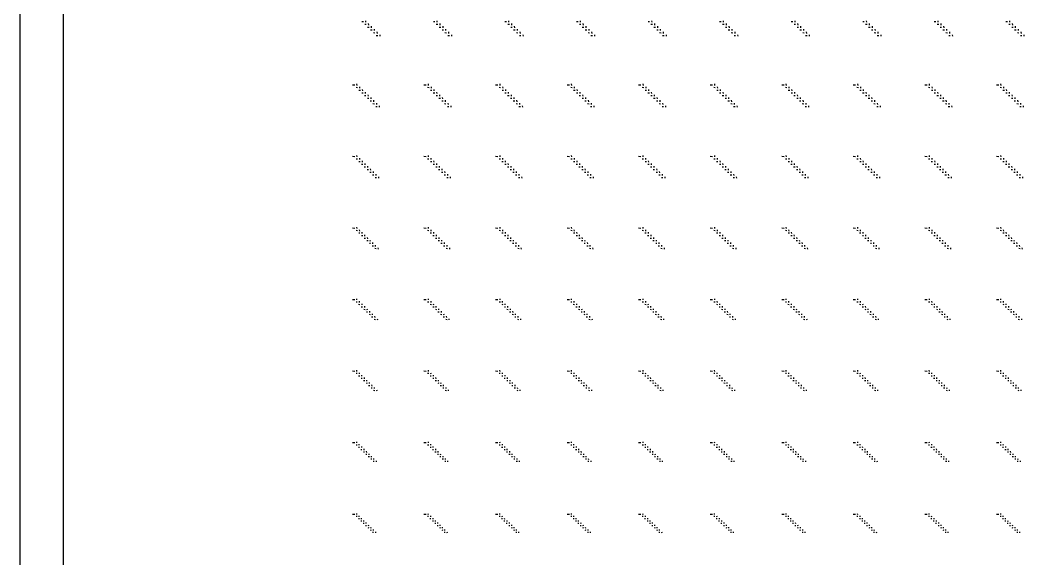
# Model space of a CAD drawing. Extents: x 0 to 300000, y 0 to 300000.
# Drawn here: x 0 to 70140, y 75170 to 112825 of the extents above; entities that cross this region are included whole.
import ezdxf

# ---------------------------------------------------------------- set-up
doc = ezdxf.new("R2010")
doc.units = 0

msp = doc.modelspace()

# ---------------------------------------------------------------- linework, layer by layer
at = {"color": 7}
for p, q in [((23880, 112730), (23985, 112725)), ((24080, 112535), (24185, 112530)), ((24125, 112780), (24130, 112675)), ((24285, 112340), (24390, 112335)), ((24325, 112585), (24335, 112480)), ((24530, 112390), (24535, 112285)), ((28880, 112730), (28985, 112725)), ((29080, 112535), (29185, 112530)), ((29125, 112780), (29130, 112675)), ((29285, 112340), (29390, 112335)), ((29325, 112585), (29335, 112480)), ((29530, 112390), (29535, 112285)), ((33880, 112730), (33985, 112725)), ((34080, 112535), (34185, 112530)), ((34125, 112780), (34130, 112675)), ((34285, 112340), (34390, 112335)), ((34325, 112585), (34335, 112480)), ((34530, 112390), (34535, 112285)), ((38880, 112730), (38985, 112725)), ((39080, 112535), (39185, 112530)), ((39125, 112780), (39130, 112675)), ((39285, 112340), (39390, 112335)), ((39325, 112585), (39335, 112480)), ((39530, 112390), (39535, 112285)), ((43880, 112730), (43985, 112725)), ((44080, 112535), (44185, 112530)), ((44125, 112780), (44130, 112675)), ((44285, 112340), (44390, 112335)), ((44325, 112585), (44335, 112480)), ((44530, 112390), (44535, 112285)), ((48880, 112730), (48985, 112725)), ((49080, 112535), (49185, 112530)), ((49125, 112780), (49130, 112675)), ((49285, 112340), (49390, 112335)), ((49325, 112585), (49335, 112480)), ((49530, 112390), (49535, 112285)), ((53880, 112730), (53985, 112725)), ((54080, 112535), (54185, 112530)), ((54125, 112780), (54130, 112675)), ((54285, 112340), (54390, 112335)), ((54325, 112585), (54335, 112480)), ((54530, 112390), (54535, 112285)), ((58880, 112730), (58985, 112725)), ((59080, 112535), (59185, 112530)), ((59125, 112780), (59130, 112675)), ((59285, 112340), (59390, 112335)), ((59325, 112585), (59335, 112480)), ((59530, 112390), (59535, 112285)), ((63880, 112730), (63985, 112725)), ((64080, 112535), (64185, 112530)), ((64125, 112780), (64130, 112675)), ((64285, 112340), (64390, 112335)), ((64325, 112585), (64335, 112480)), ((64530, 112390), (64535, 112285)), ((68880, 112730), (68985, 112725)), ((69080, 112535), (69185, 112530)), ((69125, 112780), (69130, 112675)), ((69285, 112340), (69390, 112335)), ((69325, 112585), (69335, 112480)), ((69530, 112390), (69535, 112285)), ((24485, 112145), (24590, 112140)), ((24685, 111950), (24790, 111945)), ((24730, 112195), (24735, 112090)), ((24890, 111755), (24995, 111750)), ((24930, 112000), (24940, 111895)), ((25135, 111805), (25140, 111700)), ((29485, 112145), (29590, 112140)), ((29685, 111950), (29790, 111945)), ((29730, 112195), (29735, 112090)), ((29890, 111755), (29995, 111750)), ((29930, 112000), (29940, 111895)), ((30135, 111805), (30140, 111700)), ((34485, 112145), (34590, 112140)), ((34685, 111950), (34790, 111945)), ((34730, 112195), (34735, 112090)), ((34890, 111755), (34995, 111750)), ((34930, 112000), (34940, 111895)), ((35135, 111805), (35140, 111700)), ((39485, 112145), (39590, 112140)), ((39685, 111950), (39790, 111945)), ((39730, 112195), (39735, 112090)), ((39890, 111755), (39995, 111750)), ((39930, 112000), (39940, 111895)), ((40135, 111805), (40140, 111700)), ((44485, 112145), (44590, 112140)), ((44685, 111950), (44790, 111945)), ((44730, 112195), (44735, 112090)), ((44890, 111755), (44995, 111750)), ((44930, 112000), (44940, 111895)), ((45135, 111805), (45140, 111700)), ((49485, 112145), (49590, 112140)), ((49685, 111950), (49790, 111945)), ((49730, 112195), (49735, 112090)), ((49890, 111755), (49995, 111750)), ((49930, 112000), (49940, 111895)), ((50135, 111805), (50140, 111700)), ((54485, 112145), (54590, 112140)), ((54685, 111950), (54790, 111945)), ((54730, 112195), (54735, 112090)), ((54890, 111755), (54995, 111750)), ((54930, 112000), (54940, 111895)), ((55135, 111805), (55140, 111700)), ((59485, 112145), (59590, 112140)), ((59685, 111950), (59790, 111945)), ((59730, 112195), (59735, 112090)), ((59890, 111755), (59995, 111750)), ((59930, 112000), (59940, 111895)), ((60135, 111805), (60140, 111700)), ((64485, 112145), (64590, 112140)), ((64685, 111950), (64790, 111945)), ((64730, 112195), (64735, 112090)), ((64890, 111755), (64995, 111750)), ((64930, 112000), (64940, 111895)), ((65135, 111805), (65140, 111700)), ((69485, 112145), (69590, 112140)), ((69685, 111950), (69790, 111945)), ((69730, 112195), (69735, 112090)), ((69890, 111755), (69995, 111750)), ((69930, 112000), (69940, 111895)), ((70135, 111805), (70140, 111700)), ((23220, 108305), (23380, 108295)), ((23475, 108125), (23575, 108120)), ((23515, 108360), (23525, 108260)), ((23715, 108170), (23720, 108070)), ((28220, 108305), (28380, 108295)), ((28475, 108125), (28575, 108120)), ((28515, 108360), (28525, 108260)), ((28715, 108170), (28720, 108070)), ((33220, 108305), (33380, 108295)), ((33475, 108125), (33575, 108120)), ((33515, 108360), (33525, 108260)), ((33715, 108170), (33720, 108070)), ((38220, 108305), (38380, 108295)), ((38475, 108125), (38575, 108120)), ((38515, 108360), (38525, 108260)), ((38715, 108170), (38720, 108070)), ((43220, 108305), (43380, 108295)), ((43475, 108125), (43575, 108120)), ((43515, 108360), (43525, 108260)), ((43715, 108170), (43720, 108070)), ((48220, 108305), (48380, 108295)), ((48475, 108125), (48575, 108120)), ((48515, 108360), (48525, 108260)), ((48715, 108170), (48720, 108070)), ((53220, 108305), (53380, 108295)), ((53475, 108125), (53575, 108120)), ((53515, 108360), (53525, 108260)), ((53715, 108170), (53720, 108070)), ((58220, 108305), (58380, 108295)), ((58475, 108125), (58575, 108120)), ((58515, 108360), (58525, 108260)), ((58715, 108170), (58720, 108070)), ((63220, 108305), (63380, 108295)), ((63475, 108125), (63575, 108120)), ((63515, 108360), (63525, 108260)), ((63715, 108170), (63720, 108070)), ((68220, 108305), (68380, 108295)), ((68475, 108125), (68575, 108120)), ((68515, 108360), (68525, 108260)), ((68715, 108170), (68720, 108070)), ((23675, 107935), (23775, 107930)), ((23870, 107745), (23970, 107740)), ((23910, 107980), (23915, 107880)), ((24065, 107555), (24165, 107550)), ((24105, 107790), (24115, 107690)), ((24265, 107365), (24365, 107360)), ((24305, 107600), (24310, 107500)), ((24500, 107410), (24505, 107310)), ((28675, 107935), (28775, 107930)), ((28870, 107745), (28970, 107740)), ((28910, 107980), (28915, 107880)), ((29065, 107555), (29165, 107550)), ((29105, 107790), (29115, 107690)), ((29265, 107365), (29365, 107360)), ((29305, 107600), (29310, 107500)), ((29500, 107410), (29505, 107310)), ((33675, 107935), (33775, 107930)), ((33870, 107745), (33970, 107740)), ((33910, 107980), (33915, 107880)), ((34065, 107555), (34165, 107550)), ((34105, 107790), (34115, 107690)), ((34265, 107365), (34365, 107360)), ((34305, 107600), (34310, 107500)), ((34500, 107410), (34505, 107310)), ((38675, 107935), (38775, 107930)), ((38870, 107745), (38970, 107740)), ((38910, 107980), (38915, 107880)), ((39065, 107555), (39165, 107550)), ((39105, 107790), (39115, 107690)), ((39265, 107365), (39365, 107360)), ((39305, 107600), (39310, 107500)), ((39500, 107410), (39505, 107310)), ((43675, 107935), (43775, 107930)), ((43870, 107745), (43970, 107740)), ((43910, 107980), (43915, 107880)), ((44065, 107555), (44165, 107550)), ((44105, 107790), (44115, 107690)), ((44265, 107365), (44365, 107360)), ((44305, 107600), (44310, 107500)), ((44500, 107410), (44505, 107310)), ((48675, 107935), (48775, 107930)), ((48870, 107745), (48970, 107740)), ((48910, 107980), (48915, 107880)), ((49065, 107555), (49165, 107550)), ((49105, 107790), (49115, 107690)), ((49265, 107365), (49365, 107360)), ((49305, 107600), (49310, 107500)), ((49500, 107410), (49505, 107310)), ((53675, 107935), (53775, 107930)), ((53870, 107745), (53970, 107740)), ((53910, 107980), (53915, 107880)), ((54065, 107555), (54165, 107550)), ((54105, 107790), (54115, 107690)), ((54265, 107365), (54365, 107360)), ((54305, 107600), (54310, 107500)), ((54500, 107410), (54505, 107310)), ((58675, 107935), (58775, 107930)), ((58870, 107745), (58970, 107740)), ((58910, 107980), (58915, 107880)), ((59065, 107555), (59165, 107550)), ((59105, 107790), (59115, 107690)), ((59265, 107365), (59365, 107360)), ((59305, 107600), (59310, 107500)), ((59500, 107410), (59505, 107310)), ((63675, 107935), (63775, 107930)), ((63870, 107745), (63970, 107740)), ((63910, 107980), (63915, 107880)), ((64065, 107555), (64165, 107550)), ((64105, 107790), (64115, 107690)), ((64265, 107365), (64365, 107360)), ((64305, 107600), (64310, 107500)), ((64500, 107410), (64505, 107310)), ((68675, 107935), (68775, 107930)), ((68870, 107745), (68970, 107740)), ((68910, 107980), (68915, 107880)), ((69065, 107555), (69165, 107550)), ((69105, 107790), (69115, 107690)), ((69265, 107365), (69365, 107360)), ((69305, 107600), (69310, 107500)), ((69500, 107410), (69505, 107310)), ((24460, 107175), (24560, 107170)), ((24655, 106985), (24755, 106980)), ((24695, 107220), (24705, 107120)), ((24855, 106795), (24955, 106790)), ((24895, 107030), (24900, 106930)), ((25090, 106840), (25095, 106745)), ((29460, 107175), (29560, 107170)), ((29655, 106985), (29755, 106980)), ((29695, 107220), (29705, 107120)), ((29855, 106795), (29955, 106790)), ((29895, 107030), (29900, 106930)), ((30090, 106840), (30095, 106745)), ((34460, 107175), (34560, 107170)), ((34655, 106985), (34755, 106980)), ((34695, 107220), (34705, 107120)), ((34855, 106795), (34955, 106790)), ((34895, 107030), (34900, 106930)), ((35090, 106840), (35095, 106745)), ((39460, 107175), (39560, 107170)), ((39655, 106985), (39755, 106980)), ((39695, 107220), (39705, 107120)), ((39855, 106795), (39955, 106790)), ((39895, 107030), (39900, 106930)), ((40090, 106840), (40095, 106745)), ((44460, 107175), (44560, 107170)), ((44655, 106985), (44755, 106980)), ((44695, 107220), (44705, 107120)), ((44855, 106795), (44955, 106790)), ((44895, 107030), (44900, 106930)), ((45090, 106840), (45095, 106745)), ((49460, 107175), (49560, 107170)), ((49655, 106985), (49755, 106980)), ((49695, 107220), (49705, 107120)), ((49855, 106795), (49955, 106790)), ((49895, 107030), (49900, 106930)), ((50090, 106840), (50095, 106745)), ((54460, 107175), (54560, 107170)), ((54655, 106985), (54755, 106980)), ((54695, 107220), (54705, 107120)), ((54855, 106795), (54955, 106790)), ((54895, 107030), (54900, 106930)), ((55090, 106840), (55095, 106745)), ((59460, 107175), (59560, 107170)), ((59655, 106985), (59755, 106980)), ((59695, 107220), (59705, 107120)), ((59855, 106795), (59955, 106790)), ((59895, 107030), (59900, 106930)), ((60090, 106840), (60095, 106745)), ((64460, 107175), (64560, 107170)), ((64655, 106985), (64755, 106980)), ((64695, 107220), (64705, 107120)), ((64855, 106795), (64955, 106790)), ((64895, 107030), (64900, 106930)), ((65090, 106840), (65095, 106745)), ((69460, 107175), (69560, 107170)), ((69655, 106985), (69755, 106980)), ((69695, 107220), (69705, 107120)), ((69855, 106795), (69955, 106790)), ((69895, 107030), (69900, 106930)), ((70090, 106840), (70095, 106745)), ((23220, 103305), (23380, 103295)), ((23475, 103130), (23570, 103125)), ((23515, 103360), (23520, 103265)), ((23705, 103175), (23710, 103080)), ((28220, 103305), (28380, 103295)), ((28475, 103130), (28570, 103125)), ((28515, 103360), (28520, 103265)), ((28705, 103175), (28710, 103080)), ((33220, 103305), (33380, 103295)), ((33475, 103130), (33570, 103125)), ((33515, 103360), (33520, 103265)), ((33705, 103175), (33710, 103080)), ((38220, 103305), (38380, 103295)), ((38475, 103130), (38570, 103125)), ((38515, 103360), (38520, 103265)), ((38705, 103175), (38710, 103080)), ((43220, 103305), (43380, 103295)), ((43475, 103130), (43570, 103125)), ((43515, 103360), (43520, 103265)), ((43705, 103175), (43710, 103080)), ((48220, 103305), (48380, 103295)), ((48475, 103130), (48570, 103125)), ((48515, 103360), (48520, 103265)), ((48705, 103175), (48710, 103080)), ((53220, 103305), (53380, 103295)), ((53475, 103130), (53570, 103125)), ((53515, 103360), (53520, 103265)), ((53705, 103175), (53710, 103080)), ((58220, 103305), (58380, 103295)), ((58475, 103130), (58570, 103125)), ((58515, 103360), (58520, 103265)), ((58705, 103175), (58710, 103080)), ((63220, 103305), (63380, 103295)), ((63475, 103130), (63570, 103125)), ((63515, 103360), (63520, 103265)), ((63705, 103175), (63710, 103080)), ((68220, 103305), (68380, 103295)), ((68475, 103130), (68570, 103125)), ((68515, 103360), (68520, 103265)), ((68705, 103175), (68710, 103080)), ((23670, 102945), (23760, 102940)), ((23860, 102760), (23955, 102755)), ((23895, 102990), (23905, 102895)), ((24050, 102575), (24145, 102570)), ((24090, 102805), (24095, 102710)), ((24280, 102620), (24285, 102525)), ((24470, 102435), (24480, 102340)), ((28670, 102945), (28760, 102940)), ((28860, 102760), (28955, 102755)), ((28895, 102990), (28905, 102895)), ((29050, 102575), (29145, 102570)), ((29090, 102805), (29095, 102710)), ((29280, 102620), (29285, 102525)), ((29470, 102435), (29480, 102340)), ((33670, 102945), (33760, 102940)), ((33860, 102760), (33955, 102755)), ((33895, 102990), (33905, 102895)), ((34050, 102575), (34145, 102570)), ((34090, 102805), (34095, 102710)), ((34280, 102620), (34285, 102525)), ((34470, 102435), (34480, 102340)), ((38670, 102945), (38760, 102940)), ((38860, 102760), (38955, 102755)), ((38895, 102990), (38905, 102895)), ((39050, 102575), (39145, 102570)), ((39090, 102805), (39095, 102710)), ((39280, 102620), (39285, 102525)), ((39470, 102435), (39480, 102340)), ((43670, 102945), (43760, 102940)), ((43860, 102760), (43955, 102755)), ((43895, 102990), (43905, 102895)), ((44050, 102575), (44145, 102570)), ((44090, 102805), (44095, 102710)), ((44280, 102620), (44285, 102525)), ((44470, 102435), (44480, 102340)), ((48670, 102945), (48760, 102940)), ((48860, 102760), (48955, 102755)), ((48895, 102990), (48905, 102895)), ((49050, 102575), (49145, 102570)), ((49090, 102805), (49095, 102710)), ((49280, 102620), (49285, 102525)), ((49470, 102435), (49480, 102340)), ((53670, 102945), (53760, 102940)), ((53860, 102760), (53955, 102755)), ((53895, 102990), (53905, 102895)), ((54050, 102575), (54145, 102570)), ((54090, 102805), (54095, 102710)), ((54280, 102620), (54285, 102525)), ((54470, 102435), (54480, 102340)), ((58670, 102945), (58760, 102940)), ((58860, 102760), (58955, 102755)), ((58895, 102990), (58905, 102895)), ((59050, 102575), (59145, 102570)), ((59090, 102805), (59095, 102710)), ((59280, 102620), (59285, 102525)), ((59470, 102435), (59480, 102340)), ((63670, 102945), (63760, 102940)), ((63860, 102760), (63955, 102755)), ((63895, 102990), (63905, 102895)), ((64050, 102575), (64145, 102570)), ((64090, 102805), (64095, 102710)), ((64280, 102620), (64285, 102525)), ((64470, 102435), (64480, 102340)), ((68670, 102945), (68760, 102940)), ((68860, 102760), (68955, 102755)), ((68895, 102990), (68905, 102895)), ((69050, 102575), (69145, 102570)), ((69090, 102805), (69095, 102710)), ((69280, 102620), (69285, 102525)), ((69470, 102435), (69480, 102340)), ((24240, 102390), (24335, 102385)), ((24435, 102205), (24530, 102200)), ((24625, 102020), (24720, 102015)), ((24665, 102250), (24670, 102155)), ((24815, 101835), (24910, 101830)), ((24855, 102065), (24860, 101970)), ((25045, 101880), (25050, 101785)), ((29240, 102390), (29335, 102385)), ((29435, 102205), (29530, 102200)), ((29625, 102020), (29720, 102015)), ((29665, 102250), (29670, 102155)), ((29815, 101835), (29910, 101830)), ((29855, 102065), (29860, 101970)), ((30045, 101880), (30050, 101785)), ((34240, 102390), (34335, 102385)), ((34435, 102205), (34530, 102200)), ((34625, 102020), (34720, 102015)), ((34665, 102250), (34670, 102155)), ((34815, 101835), (34910, 101830)), ((34855, 102065), (34860, 101970)), ((35045, 101880), (35050, 101785)), ((39240, 102390), (39335, 102385)), ((39435, 102205), (39530, 102200)), ((39625, 102020), (39720, 102015)), ((39665, 102250), (39670, 102155)), ((39815, 101835), (39910, 101830)), ((39855, 102065), (39860, 101970)), ((40045, 101880), (40050, 101785)), ((44240, 102390), (44335, 102385)), ((44435, 102205), (44530, 102200)), ((44625, 102020), (44720, 102015)), ((44665, 102250), (44670, 102155)), ((44815, 101835), (44910, 101830)), ((44855, 102065), (44860, 101970)), ((45045, 101880), (45050, 101785)), ((49240, 102390), (49335, 102385)), ((49435, 102205), (49530, 102200)), ((49625, 102020), (49720, 102015)), ((49665, 102250), (49670, 102155)), ((49815, 101835), (49910, 101830)), ((49855, 102065), (49860, 101970)), ((50045, 101880), (50050, 101785)), ((54240, 102390), (54335, 102385)), ((54435, 102205), (54530, 102200)), ((54625, 102020), (54720, 102015)), ((54665, 102250), (54670, 102155)), ((54815, 101835), (54910, 101830)), ((54855, 102065), (54860, 101970)), ((55045, 101880), (55050, 101785)), ((59240, 102390), (59335, 102385)), ((59435, 102205), (59530, 102200)), ((59625, 102020), (59720, 102015)), ((59665, 102250), (59670, 102155)), ((59815, 101835), (59910, 101830)), ((59855, 102065), (59860, 101970)), ((60045, 101880), (60050, 101785)), ((64240, 102390), (64335, 102385)), ((64435, 102205), (64530, 102200)), ((64625, 102020), (64720, 102015)), ((64665, 102250), (64670, 102155)), ((64815, 101835), (64910, 101830)), ((64855, 102065), (64860, 101970)), ((65045, 101880), (65050, 101785)), ((69240, 102390), (69335, 102385)), ((69435, 102205), (69530, 102200)), ((69625, 102020), (69720, 102015)), ((69665, 102250), (69670, 102155)), ((69815, 101835), (69910, 101830)), ((69855, 102065), (69860, 101970)), ((70045, 101880), (70050, 101785)), ((23220, 98305), (23380, 98295)), ((23510, 98355), (23520, 98265)), ((28220, 98305), (28380, 98295)), ((28510, 98355), (28520, 98265)), ((33220, 98305), (33380, 98295)), ((33510, 98355), (33520, 98265)), ((38220, 98305), (38380, 98295)), ((38510, 98355), (38520, 98265)), ((43220, 98305), (43380, 98295)), ((43510, 98355), (43520, 98265)), ((48220, 98305), (48380, 98295)), ((48510, 98355), (48520, 98265)), ((53220, 98305), (53380, 98295)), ((53510, 98355), (53520, 98265)), ((58220, 98305), (58380, 98295)), ((58510, 98355), (58520, 98265)), ((63220, 98305), (63380, 98295)), ((63510, 98355), (63520, 98265)), ((68220, 98305), (68380, 98295)), ((68510, 98355), (68520, 98265)), ((23475, 98135), (23565, 98130)), ((23660, 97955), (23750, 97950)), ((23700, 98175), (23705, 98085)), ((23850, 97775), (23940, 97770)), ((23885, 97995), (23890, 97905)), ((24035, 97595), (24125, 97590)), ((24070, 97815), (24075, 97725)), ((24255, 97635), (24265, 97545)), ((28475, 98135), (28565, 98130)), ((28660, 97955), (28750, 97950)), ((28700, 98175), (28705, 98085)), ((28850, 97775), (28940, 97770)), ((28885, 97995), (28890, 97905)), ((29035, 97595), (29125, 97590)), ((29070, 97815), (29075, 97725)), ((29255, 97635), (29265, 97545)), ((33475, 98135), (33565, 98130)), ((33660, 97955), (33750, 97950)), ((33700, 98175), (33705, 98085)), ((33850, 97775), (33940, 97770)), ((33885, 97995), (33890, 97905)), ((34035, 97595), (34125, 97590)), ((34070, 97815), (34075, 97725)), ((34255, 97635), (34265, 97545)), ((38475, 98135), (38565, 98130)), ((38660, 97955), (38750, 97950)), ((38700, 98175), (38705, 98085)), ((38850, 97775), (38940, 97770)), ((38885, 97995), (38890, 97905)), ((39035, 97595), (39125, 97590)), ((39070, 97815), (39075, 97725)), ((39255, 97635), (39265, 97545)), ((43475, 98135), (43565, 98130)), ((43660, 97955), (43750, 97950)), ((43700, 98175), (43705, 98085)), ((43850, 97775), (43940, 97770)), ((43885, 97995), (43890, 97905)), ((44035, 97595), (44125, 97590)), ((44070, 97815), (44075, 97725)), ((44255, 97635), (44265, 97545)), ((48475, 98135), (48565, 98130)), ((48660, 97955), (48750, 97950)), ((48700, 98175), (48705, 98085)), ((48850, 97775), (48940, 97770)), ((48885, 97995), (48890, 97905)), ((49035, 97595), (49125, 97590)), ((49070, 97815), (49075, 97725)), ((49255, 97635), (49265, 97545)), ((53475, 98135), (53565, 98130)), ((53660, 97955), (53750, 97950)), ((53700, 98175), (53705, 98085)), ((53850, 97775), (53940, 97770)), ((53885, 97995), (53890, 97905)), ((54035, 97595), (54125, 97590)), ((54070, 97815), (54075, 97725)), ((54255, 97635), (54265, 97545)), ((58475, 98135), (58565, 98130)), ((58660, 97955), (58750, 97950)), ((58700, 98175), (58705, 98085)), ((58850, 97775), (58940, 97770)), ((58885, 97995), (58890, 97905)), ((59035, 97595), (59125, 97590)), ((59070, 97815), (59075, 97725)), ((59255, 97635), (59265, 97545)), ((63475, 98135), (63565, 98130)), ((63660, 97955), (63750, 97950)), ((63700, 98175), (63705, 98085)), ((63850, 97775), (63940, 97770)), ((63885, 97995), (63890, 97905)), ((64035, 97595), (64125, 97590)), ((64070, 97815), (64075, 97725)), ((64255, 97635), (64265, 97545)), ((68475, 98135), (68565, 98130)), ((68660, 97955), (68750, 97950)), ((68700, 98175), (68705, 98085)), ((68850, 97775), (68940, 97770)), ((68885, 97995), (68890, 97905)), ((69035, 97595), (69125, 97590)), ((69070, 97815), (69075, 97725)), ((69255, 97635), (69265, 97545)), ((24220, 97415), (24310, 97410)), ((24410, 97235), (24495, 97230)), ((24445, 97455), (24450, 97365)), ((24595, 97055), (24685, 97050)), ((24630, 97275), (24635, 97185)), ((24780, 96875), (24870, 96870)), ((24815, 97095), (24820, 97005)), ((25000, 96915), (25010, 96825)), ((29220, 97415), (29310, 97410)), ((29410, 97235), (29495, 97230)), ((29445, 97455), (29450, 97365)), ((29595, 97055), (29685, 97050)), ((29630, 97275), (29635, 97185)), ((29780, 96875), (29870, 96870)), ((29815, 97095), (29820, 97005)), ((30000, 96915), (30010, 96825)), ((34220, 97415), (34310, 97410)), ((34410, 97235), (34495, 97230)), ((34445, 97455), (34450, 97365)), ((34595, 97055), (34685, 97050)), ((34630, 97275), (34635, 97185)), ((34780, 96875), (34870, 96870)), ((34815, 97095), (34820, 97005)), ((35000, 96915), (35010, 96825)), ((39220, 97415), (39310, 97410)), ((39410, 97235), (39495, 97230)), ((39445, 97455), (39450, 97365)), ((39595, 97055), (39685, 97050)), ((39630, 97275), (39635, 97185)), ((39780, 96875), (39870, 96870)), ((39815, 97095), (39820, 97005)), ((40000, 96915), (40010, 96825)), ((44220, 97415), (44310, 97410)), ((44410, 97235), (44495, 97230)), ((44445, 97455), (44450, 97365)), ((44595, 97055), (44685, 97050)), ((44630, 97275), (44635, 97185)), ((44780, 96875), (44870, 96870)), ((44815, 97095), (44820, 97005)), ((45000, 96915), (45010, 96825)), ((49220, 97415), (49310, 97410)), ((49410, 97235), (49495, 97230)), ((49445, 97455), (49450, 97365)), ((49595, 97055), (49685, 97050)), ((49630, 97275), (49635, 97185)), ((49780, 96875), (49870, 96870)), ((49815, 97095), (49820, 97005)), ((50000, 96915), (50010, 96825)), ((54220, 97415), (54310, 97410)), ((54410, 97235), (54495, 97230)), ((54445, 97455), (54450, 97365)), ((54595, 97055), (54685, 97050)), ((54630, 97275), (54635, 97185)), ((54780, 96875), (54870, 96870)), ((54815, 97095), (54820, 97005)), ((55000, 96915), (55010, 96825)), ((59220, 97415), (59310, 97410)), ((59410, 97235), (59495, 97230)), ((59445, 97455), (59450, 97365)), ((59595, 97055), (59685, 97050)), ((59630, 97275), (59635, 97185)), ((59780, 96875), (59870, 96870)), ((59815, 97095), (59820, 97005)), ((60000, 96915), (60010, 96825)), ((64220, 97415), (64310, 97410)), ((64410, 97235), (64495, 97230)), ((64445, 97455), (64450, 97365)), ((64595, 97055), (64685, 97050)), ((64630, 97275), (64635, 97185)), ((64780, 96875), (64870, 96870)), ((64815, 97095), (64820, 97005)), ((65000, 96915), (65010, 96825)), ((69220, 97415), (69310, 97410)), ((69410, 97235), (69495, 97230)), ((69445, 97455), (69450, 97365)), ((69595, 97055), (69685, 97050)), ((69630, 97275), (69635, 97185)), ((69780, 96875), (69870, 96870)), ((69815, 97095), (69820, 97005)), ((70000, 96915), (70010, 96825)), ((23220, 93305), (23380, 93295)), ((23510, 93355), (23515, 93270)), ((28220, 93305), (28380, 93295)), ((28510, 93355), (28515, 93270)), ((33220, 93305), (33380, 93295)), ((33510, 93355), (33515, 93270)), ((38220, 93305), (38380, 93295)), ((38510, 93355), (38515, 93270)), ((43220, 93305), (43380, 93295)), ((43510, 93355), (43515, 93270)), ((48220, 93305), (48380, 93295)), ((48510, 93355), (48515, 93270)), ((53220, 93305), (53380, 93295)), ((53510, 93355), (53515, 93270)), ((58220, 93305), (58380, 93295)), ((58510, 93355), (58515, 93270)), ((63220, 93305), (63380, 93295)), ((63510, 93355), (63515, 93270)), ((68220, 93305), (68380, 93295)), ((68510, 93355), (68515, 93270)), ((23475, 93140), (23560, 93135)), ((23655, 92965), (23740, 92960)), ((23690, 93180), (23695, 93095)), ((23840, 92790), (23925, 92785)), ((23870, 93005), (23875, 92920)), ((24020, 92615), (24105, 92610)), ((24055, 92830), (24060, 92745)), ((24235, 92655), (24240, 92570)), ((28475, 93140), (28560, 93135)), ((28655, 92965), (28740, 92960)), ((28690, 93180), (28695, 93095)), ((28840, 92790), (28925, 92785)), ((28870, 93005), (28875, 92920)), ((29020, 92615), (29105, 92610)), ((29055, 92830), (29060, 92745)), ((29235, 92655), (29240, 92570)), ((33475, 93140), (33560, 93135)), ((33655, 92965), (33740, 92960)), ((33690, 93180), (33695, 93095)), ((33840, 92790), (33925, 92785)), ((33870, 93005), (33875, 92920)), ((34020, 92615), (34105, 92610)), ((34055, 92830), (34060, 92745)), ((34235, 92655), (34240, 92570)), ((38475, 93140), (38560, 93135)), ((38655, 92965), (38740, 92960)), ((38690, 93180), (38695, 93095)), ((38840, 92790), (38925, 92785)), ((38870, 93005), (38875, 92920)), ((39020, 92615), (39105, 92610)), ((39055, 92830), (39060, 92745)), ((39235, 92655), (39240, 92570)), ((43475, 93140), (43560, 93135)), ((43655, 92965), (43740, 92960)), ((43690, 93180), (43695, 93095)), ((43840, 92790), (43925, 92785)), ((43870, 93005), (43875, 92920)), ((44020, 92615), (44105, 92610)), ((44055, 92830), (44060, 92745)), ((44235, 92655), (44240, 92570)), ((48475, 93140), (48560, 93135)), ((48655, 92965), (48740, 92960)), ((48690, 93180), (48695, 93095)), ((48840, 92790), (48925, 92785)), ((48870, 93005), (48875, 92920)), ((49020, 92615), (49105, 92610)), ((49055, 92830), (49060, 92745)), ((49235, 92655), (49240, 92570)), ((53475, 93140), (53560, 93135)), ((53655, 92965), (53740, 92960)), ((53690, 93180), (53695, 93095)), ((53840, 92790), (53925, 92785)), ((53870, 93005), (53875, 92920)), ((54020, 92615), (54105, 92610)), ((54055, 92830), (54060, 92745)), ((54235, 92655), (54240, 92570)), ((58475, 93140), (58560, 93135)), ((58655, 92965), (58740, 92960)), ((58690, 93180), (58695, 93095)), ((58840, 92790), (58925, 92785)), ((58870, 93005), (58875, 92920)), ((59020, 92615), (59105, 92610)), ((59055, 92830), (59060, 92745)), ((59235, 92655), (59240, 92570)), ((63475, 93140), (63560, 93135)), ((63655, 92965), (63740, 92960)), ((63690, 93180), (63695, 93095)), ((63840, 92790), (63925, 92785)), ((63870, 93005), (63875, 92920)), ((64020, 92615), (64105, 92610)), ((64055, 92830), (64060, 92745)), ((64235, 92655), (64240, 92570)), ((68475, 93140), (68560, 93135)), ((68655, 92965), (68740, 92960)), ((68690, 93180), (68695, 93095)), ((68840, 92790), (68925, 92785)), ((68870, 93005), (68875, 92920)), ((69020, 92615), (69105, 92610)), ((69055, 92830), (69060, 92745)), ((69235, 92655), (69240, 92570)), ((24200, 92440), (24285, 92435)), ((24380, 92265), (24465, 92260)), ((24415, 92480), (24420, 92395)), ((24565, 92090), (24645, 92085)), ((24595, 92305), (24600, 92220)), ((24745, 91915), (24830, 91910)), ((24775, 92130), (24785, 92045)), ((24960, 91955), (24965, 91870)), ((29200, 92440), (29285, 92435)), ((29380, 92265), (29465, 92260)), ((29415, 92480), (29420, 92395)), ((29565, 92090), (29645, 92085)), ((29595, 92305), (29600, 92220)), ((29745, 91915), (29830, 91910)), ((29775, 92130), (29785, 92045)), ((29960, 91955), (29965, 91870)), ((34200, 92440), (34285, 92435)), ((34380, 92265), (34465, 92260)), ((34415, 92480), (34420, 92395)), ((34565, 92090), (34645, 92085)), ((34595, 92305), (34600, 92220)), ((34745, 91915), (34830, 91910)), ((34775, 92130), (34785, 92045)), ((34960, 91955), (34965, 91870)), ((39200, 92440), (39285, 92435)), ((39380, 92265), (39465, 92260)), ((39415, 92480), (39420, 92395)), ((39565, 92090), (39645, 92085)), ((39595, 92305), (39600, 92220)), ((39745, 91915), (39830, 91910)), ((39775, 92130), (39785, 92045)), ((39960, 91955), (39965, 91870)), ((44200, 92440), (44285, 92435)), ((44380, 92265), (44465, 92260)), ((44415, 92480), (44420, 92395)), ((44565, 92090), (44645, 92085)), ((44595, 92305), (44600, 92220)), ((44745, 91915), (44830, 91910)), ((44775, 92130), (44785, 92045)), ((44960, 91955), (44965, 91870)), ((49200, 92440), (49285, 92435)), ((49380, 92265), (49465, 92260)), ((49415, 92480), (49420, 92395)), ((49565, 92090), (49645, 92085)), ((49595, 92305), (49600, 92220)), ((49745, 91915), (49830, 91910)), ((49775, 92130), (49785, 92045)), ((49960, 91955), (49965, 91870)), ((54200, 92440), (54285, 92435)), ((54380, 92265), (54465, 92260)), ((54415, 92480), (54420, 92395)), ((54565, 92090), (54645, 92085)), ((54595, 92305), (54600, 92220)), ((54745, 91915), (54830, 91910)), ((54775, 92130), (54785, 92045)), ((54960, 91955), (54965, 91870)), ((59200, 92440), (59285, 92435)), ((59380, 92265), (59465, 92260)), ((59415, 92480), (59420, 92395)), ((59565, 92090), (59645, 92085)), ((59595, 92305), (59600, 92220)), ((59745, 91915), (59830, 91910)), ((59775, 92130), (59785, 92045)), ((59960, 91955), (59965, 91870)), ((64200, 92440), (64285, 92435)), ((64380, 92265), (64465, 92260)), ((64415, 92480), (64420, 92395)), ((64565, 92090), (64645, 92085)), ((64595, 92305), (64600, 92220)), ((64745, 91915), (64830, 91910)), ((64775, 92130), (64785, 92045)), ((64960, 91955), (64965, 91870)), ((69200, 92440), (69285, 92435)), ((69380, 92265), (69465, 92260)), ((69415, 92480), (69420, 92395)), ((69565, 92090), (69645, 92085)), ((69595, 92305), (69600, 92220)), ((69745, 91915), (69830, 91910)), ((69775, 92130), (69785, 92045)), ((69960, 91955), (69965, 91870)), ((23220, 88305), (23380, 88295)), ((23475, 88145), (23555, 88140)), ((23505, 88350), (23515, 88270)), ((23650, 87975), (23730, 87970)), ((23685, 88180), (23690, 88100)), ((23830, 87805), (23905, 87800)), ((23860, 88010), (23865, 87930)), ((24035, 87840), (24040, 87760)), ((28220, 88305), (28380, 88295)), ((28475, 88145), (28555, 88140)), ((28505, 88350), (28515, 88270)), ((28650, 87975), (28730, 87970)), ((28685, 88180), (28690, 88100)), ((28830, 87805), (28905, 87800)), ((28860, 88010), (28865, 87930)), ((29035, 87840), (29040, 87760)), ((33220, 88305), (33380, 88295)), ((33475, 88145), (33555, 88140)), ((33505, 88350), (33515, 88270)), ((33650, 87975), (33730, 87970)), ((33685, 88180), (33690, 88100)), ((33830, 87805), (33905, 87800)), ((33860, 88010), (33865, 87930)), ((34035, 87840), (34040, 87760)), ((38220, 88305), (38380, 88295)), ((38475, 88145), (38555, 88140)), ((38505, 88350), (38515, 88270)), ((38650, 87975), (38730, 87970)), ((38685, 88180), (38690, 88100)), ((38830, 87805), (38905, 87800)), ((38860, 88010), (38865, 87930)), ((39035, 87840), (39040, 87760)), ((43220, 88305), (43380, 88295)), ((43475, 88145), (43555, 88140)), ((43505, 88350), (43515, 88270)), ((43650, 87975), (43730, 87970)), ((43685, 88180), (43690, 88100)), ((43830, 87805), (43905, 87800)), ((43860, 88010), (43865, 87930)), ((44035, 87840), (44040, 87760)), ((48220, 88305), (48380, 88295)), ((48475, 88145), (48555, 88140)), ((48505, 88350), (48515, 88270)), ((48650, 87975), (48730, 87970)), ((48685, 88180), (48690, 88100)), ((48830, 87805), (48905, 87800)), ((48860, 88010), (48865, 87930)), ((49035, 87840), (49040, 87760)), ((53220, 88305), (53380, 88295)), ((53475, 88145), (53555, 88140)), ((53505, 88350), (53515, 88270)), ((53650, 87975), (53730, 87970)), ((53685, 88180), (53690, 88100)), ((53830, 87805), (53905, 87800)), ((53860, 88010), (53865, 87930)), ((54035, 87840), (54040, 87760)), ((58220, 88305), (58380, 88295)), ((58475, 88145), (58555, 88140)), ((58505, 88350), (58515, 88270)), ((58650, 87975), (58730, 87970)), ((58685, 88180), (58690, 88100)), ((58830, 87805), (58905, 87800)), ((58860, 88010), (58865, 87930)), ((59035, 87840), (59040, 87760)), ((63220, 88305), (63380, 88295)), ((63475, 88145), (63555, 88140)), ((63505, 88350), (63515, 88270)), ((63650, 87975), (63730, 87970)), ((63685, 88180), (63690, 88100)), ((63830, 87805), (63905, 87800)), ((63860, 88010), (63865, 87930)), ((64035, 87840), (64040, 87760)), ((68220, 88305), (68380, 88295)), ((68475, 88145), (68555, 88140)), ((68505, 88350), (68515, 88270)), ((68650, 87975), (68730, 87970)), ((68685, 88180), (68690, 88100)), ((68830, 87805), (68905, 87800)), ((68860, 88010), (68865, 87930)), ((69035, 87840), (69040, 87760)), ((24005, 87635), (24085, 87630)), ((24180, 87465), (24260, 87460)), ((24210, 87670), (24215, 87590)), ((24355, 87295), (24435, 87290)), ((24385, 87500), (24390, 87420)), ((24530, 87125), (24610, 87120)), ((24565, 87330), (24570, 87250)), ((24740, 87160), (24745, 87080)), ((24915, 86990), (24920, 86910)), ((29005, 87635), (29085, 87630)), ((29180, 87465), (29260, 87460)), ((29210, 87670), (29215, 87590)), ((29355, 87295), (29435, 87290)), ((29385, 87500), (29390, 87420)), ((29530, 87125), (29610, 87120)), ((29565, 87330), (29570, 87250)), ((29740, 87160), (29745, 87080)), ((29915, 86990), (29920, 86910)), ((34005, 87635), (34085, 87630)), ((34180, 87465), (34260, 87460)), ((34210, 87670), (34215, 87590)), ((34355, 87295), (34435, 87290)), ((34385, 87500), (34390, 87420)), ((34530, 87125), (34610, 87120)), ((34565, 87330), (34570, 87250)), ((34740, 87160), (34745, 87080)), ((34915, 86990), (34920, 86910)), ((39005, 87635), (39085, 87630)), ((39180, 87465), (39260, 87460)), ((39210, 87670), (39215, 87590)), ((39355, 87295), (39435, 87290)), ((39385, 87500), (39390, 87420)), ((39530, 87125), (39610, 87120)), ((39565, 87330), (39570, 87250)), ((39740, 87160), (39745, 87080)), ((39915, 86990), (39920, 86910)), ((44005, 87635), (44085, 87630)), ((44180, 87465), (44260, 87460)), ((44210, 87670), (44215, 87590)), ((44355, 87295), (44435, 87290)), ((44385, 87500), (44390, 87420)), ((44530, 87125), (44610, 87120)), ((44565, 87330), (44570, 87250)), ((44740, 87160), (44745, 87080)), ((44915, 86990), (44920, 86910)), ((49005, 87635), (49085, 87630)), ((49180, 87465), (49260, 87460)), ((49210, 87670), (49215, 87590)), ((49355, 87295), (49435, 87290)), ((49385, 87500), (49390, 87420)), ((49530, 87125), (49610, 87120)), ((49565, 87330), (49570, 87250)), ((49740, 87160), (49745, 87080)), ((49915, 86990), (49920, 86910)), ((54005, 87635), (54085, 87630)), ((54180, 87465), (54260, 87460)), ((54210, 87670), (54215, 87590)), ((54355, 87295), (54435, 87290)), ((54385, 87500), (54390, 87420)), ((54530, 87125), (54610, 87120)), ((54565, 87330), (54570, 87250)), ((54740, 87160), (54745, 87080)), ((54915, 86990), (54920, 86910)), ((59005, 87635), (59085, 87630)), ((59180, 87465), (59260, 87460)), ((59210, 87670), (59215, 87590)), ((59355, 87295), (59435, 87290)), ((59385, 87500), (59390, 87420)), ((59530, 87125), (59610, 87120)), ((59565, 87330), (59570, 87250)), ((59740, 87160), (59745, 87080)), ((59915, 86990), (59920, 86910)), ((64005, 87635), (64085, 87630)), ((64180, 87465), (64260, 87460)), ((64210, 87670), (64215, 87590)), ((64355, 87295), (64435, 87290)), ((64385, 87500), (64390, 87420)), ((64530, 87125), (64610, 87120)), ((64565, 87330), (64570, 87250)), ((64740, 87160), (64745, 87080)), ((64915, 86990), (64920, 86910)), ((69005, 87635), (69085, 87630)), ((69180, 87465), (69260, 87460)), ((69210, 87670), (69215, 87590)), ((69355, 87295), (69435, 87290)), ((69385, 87500), (69390, 87420)), ((69530, 87125), (69610, 87120)), ((69565, 87330), (69570, 87250)), ((69740, 87160), (69745, 87080)), ((69915, 86990), (69920, 86910)), ((24705, 86955), (24785, 86950)), ((29705, 86955), (29785, 86950)), ((34705, 86955), (34785, 86950)), ((39705, 86955), (39785, 86950)), ((44705, 86955), (44785, 86950)), ((49705, 86955), (49785, 86950)), ((54705, 86955), (54785, 86950)), ((59705, 86955), (59785, 86950)), ((64705, 86955), (64785, 86950)), ((69705, 86955), (69785, 86950)), ((23220, 83305), (23380, 83295)), ((23475, 83150), (23550, 83145)), ((23505, 83350), (23510, 83275)), ((23645, 82985), (23720, 82980)), ((23675, 83185), (23680, 83110)), ((23815, 82820), (23890, 82815)), ((23845, 83020), (23850, 82945)), ((24015, 82855), (24020, 82780)), ((28220, 83305), (28380, 83295)), ((28475, 83150), (28550, 83145)), ((28505, 83350), (28510, 83275)), ((28645, 82985), (28720, 82980)), ((28675, 83185), (28680, 83110)), ((28815, 82820), (28890, 82815)), ((28845, 83020), (28850, 82945)), ((29015, 82855), (29020, 82780)), ((33220, 83305), (33380, 83295)), ((33475, 83150), (33550, 83145)), ((33505, 83350), (33510, 83275)), ((33645, 82985), (33720, 82980)), ((33675, 83185), (33680, 83110)), ((33815, 82820), (33890, 82815)), ((33845, 83020), (33850, 82945)), ((34015, 82855), (34020, 82780)), ((38220, 83305), (38380, 83295)), ((38475, 83150), (38550, 83145)), ((38505, 83350), (38510, 83275)), ((38645, 82985), (38720, 82980)), ((38675, 83185), (38680, 83110)), ((38815, 82820), (38890, 82815)), ((38845, 83020), (38850, 82945)), ((39015, 82855), (39020, 82780)), ((43220, 83305), (43380, 83295)), ((43475, 83150), (43550, 83145)), ((43505, 83350), (43510, 83275)), ((43645, 82985), (43720, 82980)), ((43675, 83185), (43680, 83110)), ((43815, 82820), (43890, 82815)), ((43845, 83020), (43850, 82945)), ((44015, 82855), (44020, 82780)), ((48220, 83305), (48380, 83295)), ((48475, 83150), (48550, 83145)), ((48505, 83350), (48510, 83275)), ((48645, 82985), (48720, 82980)), ((48675, 83185), (48680, 83110)), ((48815, 82820), (48890, 82815)), ((48845, 83020), (48850, 82945)), ((49015, 82855), (49020, 82780)), ((53220, 83305), (53380, 83295)), ((53475, 83150), (53550, 83145)), ((53505, 83350), (53510, 83275)), ((53645, 82985), (53720, 82980)), ((53675, 83185), (53680, 83110)), ((53815, 82820), (53890, 82815)), ((53845, 83020), (53850, 82945)), ((54015, 82855), (54020, 82780)), ((58220, 83305), (58380, 83295)), ((58475, 83150), (58550, 83145)), ((58505, 83350), (58510, 83275)), ((58645, 82985), (58720, 82980)), ((58675, 83185), (58680, 83110)), ((58815, 82820), (58890, 82815)), ((58845, 83020), (58850, 82945)), ((59015, 82855), (59020, 82780)), ((63220, 83305), (63380, 83295)), ((63475, 83150), (63550, 83145)), ((63505, 83350), (63510, 83275)), ((63645, 82985), (63720, 82980)), ((63675, 83185), (63680, 83110)), ((63815, 82820), (63890, 82815)), ((63845, 83020), (63850, 82945)), ((64015, 82855), (64020, 82780)), ((68220, 83305), (68380, 83295)), ((68475, 83150), (68550, 83145)), ((68505, 83350), (68510, 83275)), ((68645, 82985), (68720, 82980)), ((68675, 83185), (68680, 83110)), ((68815, 82820), (68890, 82815)), ((68845, 83020), (68850, 82945)), ((69015, 82855), (69020, 82780)), ((23990, 82655), (24065, 82650)), ((24160, 82490), (24235, 82485)), ((24190, 82690), (24195, 82615)), ((24330, 82325), (24405, 82320)), ((24360, 82525), (24365, 82450)), ((24500, 82160), (24575, 82155)), ((24530, 82360), (24535, 82285)), ((24700, 82195), (24705, 82120)), ((28990, 82655), (29065, 82650)), ((29160, 82490), (29235, 82485)), ((29190, 82690), (29195, 82615)), ((29330, 82325), (29405, 82320)), ((29360, 82525), (29365, 82450)), ((29500, 82160), (29575, 82155)), ((29530, 82360), (29535, 82285)), ((29700, 82195), (29705, 82120)), ((33990, 82655), (34065, 82650)), ((34160, 82490), (34235, 82485)), ((34190, 82690), (34195, 82615)), ((34330, 82325), (34405, 82320)), ((34360, 82525), (34365, 82450)), ((34500, 82160), (34575, 82155)), ((34530, 82360), (34535, 82285)), ((34700, 82195), (34705, 82120)), ((38990, 82655), (39065, 82650)), ((39160, 82490), (39235, 82485)), ((39190, 82690), (39195, 82615)), ((39330, 82325), (39405, 82320)), ((39360, 82525), (39365, 82450)), ((39500, 82160), (39575, 82155)), ((39530, 82360), (39535, 82285)), ((39700, 82195), (39705, 82120)), ((43990, 82655), (44065, 82650)), ((44160, 82490), (44235, 82485)), ((44190, 82690), (44195, 82615)), ((44330, 82325), (44405, 82320)), ((44360, 82525), (44365, 82450)), ((44500, 82160), (44575, 82155)), ((44530, 82360), (44535, 82285)), ((44700, 82195), (44705, 82120)), ((48990, 82655), (49065, 82650)), ((49160, 82490), (49235, 82485)), ((49190, 82690), (49195, 82615)), ((49330, 82325), (49405, 82320)), ((49360, 82525), (49365, 82450)), ((49500, 82160), (49575, 82155)), ((49530, 82360), (49535, 82285)), ((49700, 82195), (49705, 82120)), ((53990, 82655), (54065, 82650)), ((54160, 82490), (54235, 82485)), ((54190, 82690), (54195, 82615)), ((54330, 82325), (54405, 82320)), ((54360, 82525), (54365, 82450)), ((54500, 82160), (54575, 82155)), ((54530, 82360), (54535, 82285)), ((54700, 82195), (54705, 82120)), ((58990, 82655), (59065, 82650)), ((59160, 82490), (59235, 82485)), ((59190, 82690), (59195, 82615)), ((59330, 82325), (59405, 82320)), ((59360, 82525), (59365, 82450)), ((59500, 82160), (59575, 82155)), ((59530, 82360), (59535, 82285)), ((59700, 82195), (59705, 82120)), ((63990, 82655), (64065, 82650)), ((64160, 82490), (64235, 82485)), ((64190, 82690), (64195, 82615)), ((64330, 82325), (64405, 82320)), ((64360, 82525), (64365, 82450)), ((64500, 82160), (64575, 82155)), ((64530, 82360), (64535, 82285)), ((64700, 82195), (64705, 82120)), ((68990, 82655), (69065, 82650)), ((69160, 82490), (69235, 82485)), ((69190, 82690), (69195, 82615)), ((69330, 82325), (69405, 82320)), ((69360, 82525), (69365, 82450)), ((69500, 82160), (69575, 82155)), ((69530, 82360), (69535, 82285)), ((69700, 82195), (69705, 82120)), ((24670, 81995), (24745, 81990)), ((24870, 82030), (24875, 81955)), ((29670, 81995), (29745, 81990)), ((29870, 82030), (29875, 81955)), ((34670, 81995), (34745, 81990)), ((34870, 82030), (34875, 81955)), ((39670, 81995), (39745, 81990)), ((39870, 82030), (39875, 81955)), ((44670, 81995), (44745, 81990)), ((44870, 82030), (44875, 81955)), ((49670, 81995), (49745, 81990)), ((49870, 82030), (49875, 81955)), ((54670, 81995), (54745, 81990)), ((54870, 82030), (54875, 81955)), ((59670, 81995), (59745, 81990)), ((59870, 82030), (59875, 81955)), ((64670, 81995), (64745, 81990)), ((64870, 82030), (64875, 81955)), ((69670, 81995), (69745, 81990)), ((69870, 82030), (69875, 81955)), ((23220, 78305), (23380, 78295)), ((23475, 78155), (23545, 78150)), ((23500, 78345), (23505, 78275)), ((23640, 77995), (23710, 77990)), ((23670, 78185), (23675, 78115)), ((23835, 78025), (23840, 77955)), ((24000, 77865), (24005, 77795)), ((28220, 78305), (28380, 78295)), ((28475, 78155), (28545, 78150)), ((28500, 78345), (28505, 78275)), ((28640, 77995), (28710, 77990)), ((28670, 78185), (28675, 78115)), ((28835, 78025), (28840, 77955)), ((29000, 77865), (29005, 77795)), ((33220, 78305), (33380, 78295)), ((33475, 78155), (33545, 78150)), ((33500, 78345), (33505, 78275)), ((33640, 77995), (33710, 77990)), ((33670, 78185), (33675, 78115)), ((33835, 78025), (33840, 77955)), ((34000, 77865), (34005, 77795)), ((38220, 78305), (38380, 78295)), ((38475, 78155), (38545, 78150)), ((38500, 78345), (38505, 78275)), ((38640, 77995), (38710, 77990)), ((38670, 78185), (38675, 78115)), ((38835, 78025), (38840, 77955)), ((39000, 77865), (39005, 77795)), ((43220, 78305), (43380, 78295)), ((43475, 78155), (43545, 78150)), ((43500, 78345), (43505, 78275)), ((43640, 77995), (43710, 77990)), ((43670, 78185), (43675, 78115)), ((43835, 78025), (43840, 77955)), ((44000, 77865), (44005, 77795)), ((48220, 78305), (48380, 78295)), ((48475, 78155), (48545, 78150)), ((48500, 78345), (48505, 78275)), ((48640, 77995), (48710, 77990)), ((48670, 78185), (48675, 78115)), ((48835, 78025), (48840, 77955)), ((49000, 77865), (49005, 77795)), ((53220, 78305), (53380, 78295)), ((53475, 78155), (53545, 78150)), ((53500, 78345), (53505, 78275)), ((53640, 77995), (53710, 77990)), ((53670, 78185), (53675, 78115)), ((53835, 78025), (53840, 77955)), ((54000, 77865), (54005, 77795)), ((58220, 78305), (58380, 78295)), ((58475, 78155), (58545, 78150)), ((58500, 78345), (58505, 78275)), ((58640, 77995), (58710, 77990)), ((58670, 78185), (58675, 78115)), ((58835, 78025), (58840, 77955)), ((59000, 77865), (59005, 77795)), ((63220, 78305), (63380, 78295)), ((63475, 78155), (63545, 78150)), ((63500, 78345), (63505, 78275)), ((63640, 77995), (63710, 77990)), ((63670, 78185), (63675, 78115)), ((63835, 78025), (63840, 77955)), ((64000, 77865), (64005, 77795)), ((68220, 78305), (68380, 78295)), ((68475, 78155), (68545, 78150)), ((68500, 78345), (68505, 78275)), ((68640, 77995), (68710, 77990)), ((68670, 78185), (68675, 78115)), ((68835, 78025), (68840, 77955)), ((69000, 77865), (69005, 77795)), ((23805, 77835), (23875, 77830)), ((23970, 77675), (24040, 77670)), ((24140, 77515), (24210, 77510)), ((24165, 77705), (24170, 77635)), ((24305, 77355), (24375, 77350)), ((24330, 77545), (24335, 77475)), ((24470, 77195), (24540, 77190)), ((24495, 77385), (24500, 77315)), ((24660, 77225), (24665, 77155)), ((28805, 77835), (28875, 77830)), ((28970, 77675), (29040, 77670)), ((29140, 77515), (29210, 77510)), ((29165, 77705), (29170, 77635)), ((29305, 77355), (29375, 77350)), ((29330, 77545), (29335, 77475)), ((29470, 77195), (29540, 77190)), ((29495, 77385), (29500, 77315)), ((29660, 77225), (29665, 77155)), ((33805, 77835), (33875, 77830)), ((33970, 77675), (34040, 77670)), ((34140, 77515), (34210, 77510)), ((34165, 77705), (34170, 77635)), ((34305, 77355), (34375, 77350)), ((34330, 77545), (34335, 77475)), ((34470, 77195), (34540, 77190)), ((34495, 77385), (34500, 77315)), ((34660, 77225), (34665, 77155)), ((38805, 77835), (38875, 77830)), ((38970, 77675), (39040, 77670)), ((39140, 77515), (39210, 77510)), ((39165, 77705), (39170, 77635)), ((39305, 77355), (39375, 77350)), ((39330, 77545), (39335, 77475)), ((39470, 77195), (39540, 77190)), ((39495, 77385), (39500, 77315)), ((39660, 77225), (39665, 77155)), ((43805, 77835), (43875, 77830)), ((43970, 77675), (44040, 77670)), ((44140, 77515), (44210, 77510)), ((44165, 77705), (44170, 77635)), ((44305, 77355), (44375, 77350)), ((44330, 77545), (44335, 77475)), ((44470, 77195), (44540, 77190)), ((44495, 77385), (44500, 77315)), ((44660, 77225), (44665, 77155)), ((48805, 77835), (48875, 77830)), ((48970, 77675), (49040, 77670)), ((49140, 77515), (49210, 77510)), ((49165, 77705), (49170, 77635)), ((49305, 77355), (49375, 77350)), ((49330, 77545), (49335, 77475)), ((49470, 77195), (49540, 77190)), ((49495, 77385), (49500, 77315)), ((49660, 77225), (49665, 77155)), ((53805, 77835), (53875, 77830)), ((53970, 77675), (54040, 77670)), ((54140, 77515), (54210, 77510)), ((54165, 77705), (54170, 77635)), ((54305, 77355), (54375, 77350)), ((54330, 77545), (54335, 77475)), ((54470, 77195), (54540, 77190)), ((54495, 77385), (54500, 77315)), ((54660, 77225), (54665, 77155)), ((58805, 77835), (58875, 77830)), ((58970, 77675), (59040, 77670)), ((59140, 77515), (59210, 77510)), ((59165, 77705), (59170, 77635)), ((59305, 77355), (59375, 77350)), ((59330, 77545), (59335, 77475)), ((59470, 77195), (59540, 77190)), ((59495, 77385), (59500, 77315)), ((59660, 77225), (59665, 77155)), ((63805, 77835), (63875, 77830)), ((63970, 77675), (64040, 77670)), ((64140, 77515), (64210, 77510)), ((64165, 77705), (64170, 77635)), ((64305, 77355), (64375, 77350)), ((64330, 77545), (64335, 77475)), ((64470, 77195), (64540, 77190)), ((64495, 77385), (64500, 77315)), ((64660, 77225), (64665, 77155)), ((68805, 77835), (68875, 77830)), ((68970, 77675), (69040, 77670)), ((69140, 77515), (69210, 77510)), ((69165, 77705), (69170, 77635)), ((69305, 77355), (69375, 77350)), ((69330, 77545), (69335, 77475)), ((69470, 77195), (69540, 77190)), ((69495, 77385), (69500, 77315)), ((69660, 77225), (69665, 77155)), ((24635, 77035), (24705, 77030)), ((24825, 77065), (24830, 76995)), ((29635, 77035), (29705, 77030)), ((29825, 77065), (29830, 76995)), ((34635, 77035), (34705, 77030)), ((34825, 77065), (34830, 76995)), ((39635, 77035), (39705, 77030)), ((39825, 77065), (39830, 76995)), ((44635, 77035), (44705, 77030)), ((44825, 77065), (44830, 76995)), ((49635, 77035), (49705, 77030)), ((49825, 77065), (49830, 76995)), ((54635, 77035), (54705, 77030)), ((54825, 77065), (54830, 76995)), ((59635, 77035), (59705, 77030)), ((59825, 77065), (59830, 76995)), ((64635, 77035), (64705, 77030)), ((64825, 77065), (64830, 76995)), ((69635, 77035), (69705, 77030)), ((69825, 77065), (69830, 76995))]:
    msp.add_line(p, q, dxfattribs=at)
msp.add_polyline3d([(0, 297000, 0), (3000, 297000, 0), (3000, 3000, 0), (0, 3000, 0), (0, 297000, 0)])

doc.saveas('drawing.dxf')
